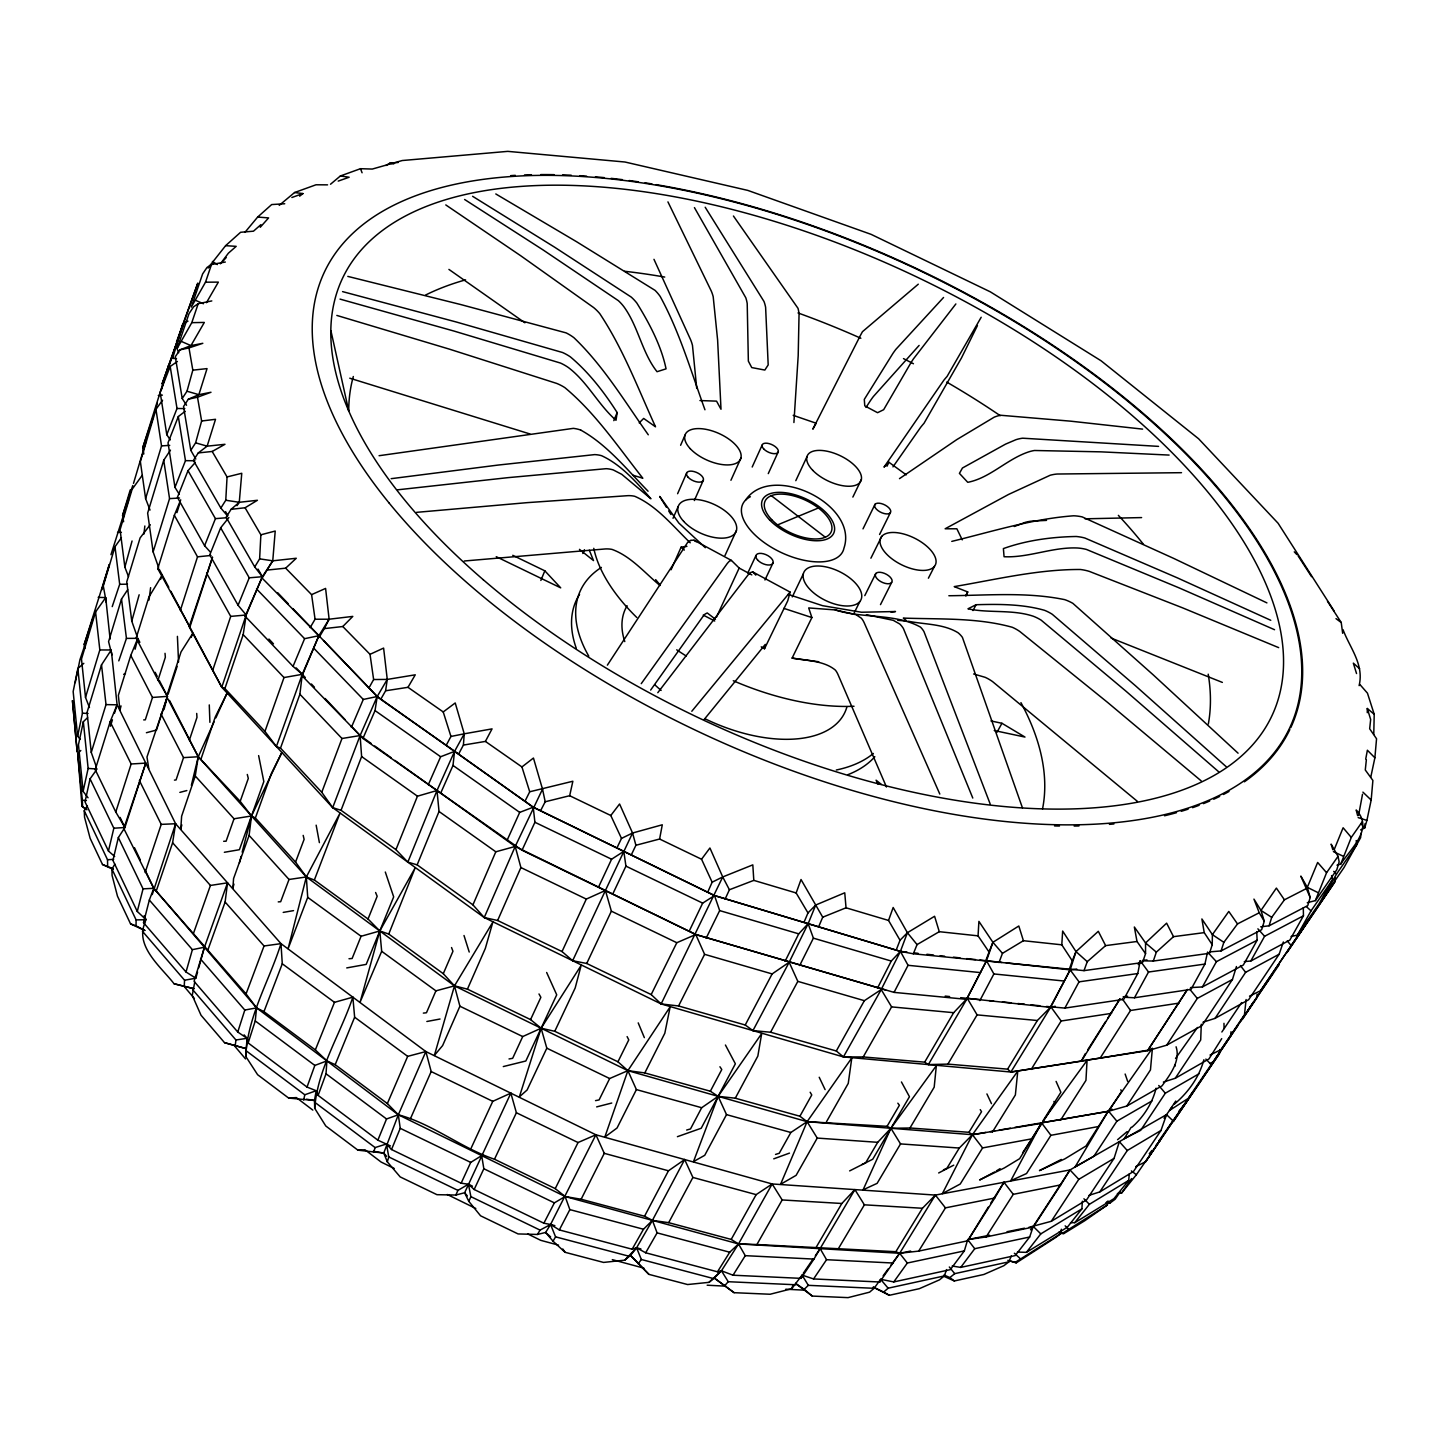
<?xml version="1.0" encoding="UTF-8"?>
<svg xmlns="http://www.w3.org/2000/svg" width="1449" height="1449" viewBox="0 0 1449 1449"><rect width="100%" height="100%" fill="white"/><g stroke="black" fill="none" stroke-linecap="round" stroke-linejoin="round"><path stroke-width="1.5" d="M145.461 921.636C133.924 945.817 161.056 966.863 174.061 983.762L193.804 988.671L174.061 983.762M1145.543 953.677L1145.561 942.955L1134.35 926.998L1137.012 941.488L1145.543 953.677L1142.536 962.553L1084.015 970.631L913.323 953.786L900.409 951.395L714.52 895.573L533.214 807.202L377.211 696.516L292.915 608.598M1367.276 712.691L1367.295 708.489L1374.213 714.285L1373.761 734.426M144.9 930.439L136.061 925.875L136.097 919.898L111.953 869.056L114.869 864.147M1142.428 960.832L1153.313 961.049L1209.498 953.297L1212.233 944.712L1212.396 934.641L1228.788 911.457L1237.5 923.919L1223.862 942.339L1221.054 950.924L1209.806 951.884M111.501 652.177L117.097 704.812L110.142 721.765L131.153 763.985L145.769 763.116L123.799 828.538L153.775 888.309L256.564 1007.87L398.33 1114.77L565.128 1196.512L738.519 1243.93L899.666 1253.276L918.684 1251.103L967.678 1240.815L988.254 1207.126M386.684 1156.374L383.75 1153.06L357.921 1150.162L325.79 1126L314.705 1108.322C317.458 1068.927 340.497 1034.151 352.85 997.166L334.484 1002.328L282.283 963.784L280.979 943.643L175.601 823.738L117.097 704.812L106.012 704.612L91.269 752.429L96.377 766.938M1359.108 685.631C1364.27 664.348 1349.798 647.83 1343.042 629.699M1201.293 1024.226L1200.696 1039.984L1175.266 1078.273L1163.366 1082.059M254.734 566.939L259.625 558.861L260.874 534.808L245.08 507.766L231.097 509.323L226.116 517.221L254.734 566.939L262.341 576.72L262.106 578.097L318.889 635.694L302.08 675.814L362.938 738.447L522.038 850.237L695.774 934.514L894.051 992.384L966.555 999.339L986.515 960.759L992.909 942.303L1018.81 926.002L1023.411 940.709L1061.791 944.82L1072.278 960.814L1069.145 969.798M244.12 1034.876L247.036 1038.317L248.159 1042.954L307.025 1087.076L316.19 1090.735L314.487 1100.479L288.659 1098.07L257.614 1074.705L245.75 1056.412C247.362 1016.582 269.26 981.027 280.979 943.643L425.861 1051.557L595.901 1134.784L772.172 1183.96L935.384 1195.081L1069.996 1169.941L1166.536 1114.625L1171.661 1107.434M184.24 986.044L184.566 980.23L142.4 931.218M220.846 508.074L225.772 500.249L227.058 476.938L212.188 451.472L198.278 452.921L193.387 460.384L220.846 508.074L227.547 515.953M194.764 981.969L192.246 995.409L201.031 1015.242L224.541 1042.682L246.294 1048.678L245.75 1056.412M985.592 961.212L989.051 952.029L978.057 935.855L978.908 921.383L992.909 942.303L1002.454 953.351L998.977 962.589M1017.397 1252.063L1026.399 1252.353L1067.297 1227.285L1081.896 1208.864L1082.349 1201.221M1224.097 1028.555L1223.97 1023.32M1061.791 944.82L1062.66 931.055L1075.991 951.613L1087.257 961.665L1084.015 970.631M390.433 1145.96L377.863 1140.164L318.11 1095.39L326.025 1073.781L326.894 1060.903L315.339 1049.909L263.953 1011.637L256.564 1007.87L246.058 993.905L153.775 888.309L145.117 870.07M139.376 780.486L161.219 824.372L175.601 823.738L172.612 842.757L210.431 885.448L227.529 882.821L204.436 947.229L194.075 981.353L237.763 1032.032L247.036 1038.317L246.294 1048.678L224.541 1042.682M458.627 754.023L463.408 745.076L464.241 733.81L455.221 702.964L443.231 711.948L450.947 736.454L446.22 745.311L533.214 807.202L714.52 895.573L900.409 951.395L907.02 952.102M793.907 422.528L798.2 355.639L799.051 313.998A40.572 14.327 -76.6 0 0 798.001 308.311L733.429 216.01M262.106 578.097L272.756 560.817L275.219 531.04L260.874 534.808M236.966 505.683L239.266 502.296L241.766 473.28L227.058 476.938M1360.611 829.915L1364.686 827.995L1366.896 820.424L1371.171 800.065L1372.891 780.468L1365.284 769.98L1366.353 759.856M1370.808 776.99L1374.884 757.791L1376.55 738.773L1369.667 728.775L1370.663 719.483L1367.295 708.489M1364.686 827.995L1365.067 823.648M1361.009 833.302L1360.611 837.667L1343.911 867.716L1323.172 897.764L1336.521 874.037L1357.007 844.441L1356.173 840.565M1007.834 1260.322L1016.329 1262.822L1055.596 1237.537L1060.903 1233.534L1061.32 1229.223M1070.503 1222.702L1074.778 1222.684L1113.919 1198.685L1128.68 1180.392L1129.314 1173.925M1231.052 1031.706L1230.636 1035.963L1216.019 1057.679M248.159 1042.954L255.241 1020.929L256.564 1007.87L244.809 1010.044L200.523 959.021M132.058 540.984L124.868 567.175L128.49 576.575M1246.104 999.538L1244.474 1014.698L1220.946 1049.692L1210.024 1055.053M440.568 793.4L452.994 765.452L454.551 751.397L464.241 733.81L492.044 728.883L485.397 741.417L463.408 745.076M143.94 534.065L144.846 525.987M139.158 594.778L131.768 621.114L137.13 636.419M1120.023 998.904L1081.352 1061.157L1010.895 1072.025L843.427 1056.919L661.142 1003.94L484.238 917.543L332.69 807.636L321.769 792.295L280.508 748.101L299.889 694.252L302.261 674.328L318.889 635.694L329.122 619.212L325.59 588.421L311.589 594.633L285.67 568.171L267.087 570.073M150.624 587.642L149.012 600.049M233.941 884.089L232.836 888.346L233.579 878.565L249.101 835.421L251.492 815.968L281.704 752.828L271.434 773.349L255.368 817.997L295.56 862.101L306.337 876.953L454.479 985.863L627.888 1070.648L807.111 1121.671L972.424 1134.712L1042.048 1123.265L1054.944 1102.906L1053.93 1101.439M207.841 950.073L225.12 902.039L227.529 882.821M235.263 1045.399L235.933 1039.984L192.59 989.576M1334.746 882.043L1286.857 952.609L1334.746 882.043L1335.254 877.913M302.08 675.814L302.261 674.328L293.042 666.377L245.207 616.35L262.341 576.72L272.756 560.817L296.266 558.263L285.67 568.171M1257.152 994.177L1256.627 998.234L1242.318 1019.48M1219.46 1053.495L1173.328 1121.454L1219.46 1053.495L1219.986 1049.474M446.22 745.311L380.725 699.324L385.615 690.775L387.263 679.418L383.605 648.083L370.02 654.332L342.797 626.529L324.286 628.612L319.305 637.071M342.562 291.611L456.562 322.076L562.484 352.487A44.14 38.471 11.4 0 1 570.417 356.907C588.946 372.429 604.269 392.371 617.165 412.567L616.024 420.282C598.328 404.832 587.497 381.993 568.479 367.611A44.448 38.706 14.4 0 0 560.509 363.065L454.225 331.133L340.026 299.11M1059.436 1232.755L1063.494 1233.805L1084.812 1220.692L1107.38 1204.988L1107.996 1200.913M280.508 748.101L276.397 746.525L264.95 731.419L224.903 688.547L243.178 634.644L246.185 614.992L262.341 576.72L258.031 569.077M362.938 738.447L375.037 710.59L377.211 696.516L387.263 679.418L415.247 674.817L407.984 687.315L385.615 690.775M181.813 824.898L180.745 829.299L181.632 816.204L195.253 775.994L198.259 756.758L214.035 721.928M1014.807 1127.431L1108.087 1111.401L1126.815 1106.04L1162.062 1085.826C1169.941 1074.814 1180.718 1061.157 1176.081 1046.776M1358.564 815.479L1362.513 794.251M631.474 854.53L635.912 845.274L659.603 839.025L662.284 824.789L632.561 833.012L621.494 838.41L617.093 847.593M1365.719 759.095L1367.385 750.238L1374.884 757.791M1046.468 1006.439L1064.888 1008.087L1123.736 999.357L1137.773 973.547L1140.236 960.796L1148.514 972.025L1204.916 964.074L1207.56 952.084L1216.399 961.683L1202.398 986.95L1190.517 987.602M110.957 554.677L125.067 510.211M83.807 663.334L77.866 668.496L73.156 691.535L77.612 736.183L80.22 739.352M75.239 682.606L79.949 659.675L87.538 637.18M303.692 1099.99L304.779 1094.774L316.19 1090.735L318.11 1095.39M77.612 736.183L82.448 713.198L77.866 668.496M87.574 717.69L83.336 721.711L78.463 744.714L83.118 791.371L88.045 797.765M83.118 791.371L88.135 768.441L83.336 721.711M95.924 770.651L90.055 778.856L85.02 801.877L108.458 851.034L114.67 856.486M540.568 810.734L545.204 801.768L569.674 795.718L572.862 781.246L529.718 791.77L525.226 800.772M108.458 851.034L113.837 828.212L90.055 778.856M145.769 763.116L124.886 827.506L118.347 837.576L112.931 860.398L137.275 911.457L146.077 919.717L143.523 922.705L186.015 972.007L195.85 978.184L197.571 971.989M191.359 785.34L198.259 756.758L169.479 700.392M152.236 894.594L175.601 823.738M121.028 705.898L119.941 710.264L118.347 695.357L130.772 655.419L137.8 638.321L126.443 638.393L118.782 660.871M135.101 649.224L137.8 638.321L139.847 642.324M137.275 911.457L143.053 888.853L118.347 837.576M143.523 922.705L149.338 900.046L153.775 888.309L143.053 888.853M164.027 709.485L167.432 696.353L159.245 680.342M239.429 862.807L241.077 856.413M242.164 852.157L251.492 815.968L240.19 801.351L198.259 756.758L166.581 696.498L181.034 651.923L192.826 633.304L191.196 637.379M190.797 450.331L195.615 442.833L201.628 421.007L197.499 397.207L210.993 392.262L198.857 394.671L188.37 399.181L183.534 406.517L190.797 450.331L195.796 459.043M182.212 398.493L186.993 391.23L192.826 370.165L188.986 347.923L202.824 343.304L190.942 345.605L179.966 349.825L175.293 356.726L182.212 398.493L186.541 405.267M198.712 967.86L204.436 947.229L192.391 949.656L149.338 900.046M186.015 972.007L192.391 949.656M1028.881 1227.321L1051.286 1221.308L1078.781 1179.341L1069.996 1169.941L1060.722 1184.884L1013.268 1194.338L1003.976 1182.275L994.739 1198.033L945.454 1207.868L935.384 1195.081L922.433 1208.267L864.383 1204.825L854.892 1189.593L841.833 1203.485L782.17 1199.953L772.172 1183.96L756.161 1194.628L692.894 1177.439L684.653 1159.544L652.412 1220.384L636.582 1247.788L630.496 1255.395L648.898 1274.359L687.587 1284.539L709.014 1282.347L714.266 1278.036L734.118 1292.689L770.125 1294.247L791.734 1288.741L802.058 1275.102L813.577 1278.942L879.797 1282.003L880.594 1279.286L893.761 1281.93L950.327 1269.65L964.346 1250.904L967.697 1239.601L989.558 1235.218M1357.659 815.696L1356.173 809.991C1374.232 828.919 1350.74 848.408 1340.723 864.111L1336.992 865.198M307.025 1087.076L314.831 1065.432L326.894 1060.903L335.172 1064.689L387.354 1103.558L398.33 1114.77C432.78 1124.026 461.362 1148.079 494.489 1159.236L516.387 1112.741L510.845 1093.144L464.64 1192.744L455.855 1195.045L436.946 1194.682L400.196 1176.914L387.3 1161.826L383.75 1153.06L398.33 1114.77L425.861 1051.557L407.676 1056.357L354.643 1017.216L352.85 997.166M84.839 648.464L84.205 644.352L109.309 564.53L101.738 589.942M123.6 521.749L122.585 515.427L130.247 489.889M143.813 454.008L142.781 447.596L168.881 364.695L161.201 390.451M121.879 522.346L123.69 516.297M133.507 483.368L145.625 442.724M155.441 409.777L157.361 403.329M98.188 597.35L105.705 597.604L95.562 611.949L81.488 659.096L85.509 697.386L89.458 707.547M121.426 537.706L114.996 546.726L103.296 585.976L106.32 602.476M162.56 400.214L155.967 409.343L140.372 461.633L145.606 498.601L150.026 510.084M168.374 368.137L182.9 323.87L172.811 357.722M1310.186 897.511L1300.84 876.084L1307.324 887.349L1310.186 897.511L1307.759 905.589L1269.07 925.802L1260.702 926.817M1340.723 864.111L1351.283 837.413L1362.386 821.565M85.509 697.386L99.836 649.949L95.562 611.949M114.996 546.726L119.687 584.309L112.225 606.624M145.606 498.601L161.527 445.912L155.967 409.343M1307.27 902.691L1315.366 900.626L1326.578 872.696L1338.043 856.341L1331.124 844.115L1332.826 849.73M99.836 649.949L111.265 649.985L101.521 664.837L87.067 712.383L91.269 752.429M127.693 589.689L121.517 599.035L108.584 641.635L111.935 654.894M170.475 450.132L163.719 460.257L147.653 513.109L153.123 551.87L158.593 567.447M153.123 551.87L169.551 498.619L163.719 460.257M387.3 1161.826L388.803 1156.954L386.43 1143.986L375.11 1147.572L315.81 1103.069M212.46 557.213L189.185 626.747L221.769 687.224L332.69 807.636L341.04 810.299L395.939 849.657L407.839 862.137L417.149 864.854L472.935 904.864L484.238 917.543L497.623 920.495L562.031 951.558L572.645 960.723L586.718 963.476L651.181 994.575L661.142 1003.94L678.567 1005.968L745.239 1025.004L752.937 1030.619L770.596 1032.231L836.308 1050.978L843.427 1056.919L863.224 1056.955L924.679 1062.153L928.356 1064.58L947.881 1064.109L1007.598 1069.145L1010.895 1072.025L1147.572 1050.688L1166.662 1045.2L1201.873 1025.675L1232.465 979.452L1236.45 966.519M123.799 828.538L124.886 827.506L115.775 812.001L95.236 769.673L110.142 721.765M212.514 557.358L189.873 627.109L157.76 568.66L174.351 515.283L180.727 499.851M110.432 726.221L112.424 719.791M114.435 713.379L117.097 704.812M176.941 512.638L180.219 502.115M1264.271 921.274L1259.235 912.761L1253.946 899.104L1260.974 910.443L1264.271 921.274L1261.644 929.697L1221.054 950.924M1131.886 1127.286C1143.533 1117.034 1152.426 1103.25 1156.103 1088.181M1269.07 925.802L1271.733 917.344L1284.43 899.811L1305.567 888.962M386.43 1143.986L391.52 1149.528L461.144 1183.217L468.444 1184.213L474.167 1189.502L543.864 1223.21L550.566 1224.477L559.332 1229.929L632.144 1249.219L636.582 1247.788L645.674 1252.787L717.49 1271.805L721.457 1270.791L733.031 1275.211L801.043 1278.362L802.058 1275.102L808.325 1285.335L874.109 1288.306L880.594 1279.286L888.128 1288.197L944.368 1275.917L946.523 1269.578M761.25 646.834L764.492 648.754L765.289 644.407L704.286 719.338M1051.286 1221.308L1086.551 1199.935L1114.064 1158.385L1119.352 1141.667L1127.268 1150.524L1099.755 1191.929L1089.014 1195.353M1137.012 941.488L1105.623 945.617L1098.306 931.309L1075.991 951.613L1070.159 969.87L1050.869 1006.874L1010.895 1072.025M115.775 812.001L131.153 763.985M130.772 655.419L152.471 697.458L145.317 719.809L143.705 719.918M146.403 732.723L156.51 730.042L167.432 696.353L158.032 680.088L165.349 657.248L165.023 653.318M180.346 610.427L197.517 556.833L174.351 515.283M237.763 1032.032L244.809 1010.044M373.552 1152.426L375.11 1147.572M152.471 697.458L167.432 696.353L146.983 756.994L148.776 768.604M168.12 694.216L177.158 666.341M791.734 1288.741L792.82 1285.462M145.135 872.515L161.219 824.372M160.948 713.886L183.516 757.628L176.072 779.942L174.441 780.123M189.348 740.185L196.973 717.382L196.702 713.433M212.731 670.235L230.717 616.386L206.573 573.079M178.662 352.723L177.086 348.539L191.793 322.656L198.205 303.692L211.808 300.921M211.482 264.497L206.972 267.504L202.625 273.915L191.25 307.152L205.504 282.193L211.482 264.497L225.32 262.034M84.205 644.352L93.316 617.346M224.903 688.547L221.769 687.224L246.185 614.992L238.089 605.284L209.761 554.895L220.665 527.798L228.888 517.528M126.443 506.19L128.508 500.14M156.293 890.918L172.612 842.757M201.176 758.533L215.249 717.02L227.022 693.238L215.883 717.835M952.21 1266.028L960.705 1267.404L1015.224 1255.577L1029.659 1237.011L1033.246 1226.434L1069.996 1169.941M1153.313 961.049L1156.338 952.138L1173.509 936.67L1204.228 932.631L1212.233 944.712M177.086 348.539L189.058 313.545L193.641 306.753L198.205 303.692M122.585 515.427L132.783 485.506M176.543 341.801L197.807 283.098L162.034 384.039L184.095 323.036L187.972 321.171M142.781 447.596L152.797 418.308M1202.942 1022.233L1215.041 1018.375L1248.64 999.738L1279.141 954.239L1283.343 941.959M1174.197 1104.283C1188.071 1092.655 1199.192 1077.35 1203.884 1059.744M1099.755 1191.929L1133.48 1171.498L1160.975 1130.492L1166.536 1114.625L1173.074 1120.91L1145.634 1161.754L1135.708 1166.662M193.423 933.518L210.431 885.448M255.368 817.997L251.492 815.968L234.032 818.776L226.098 841.199L223.671 841.289M240.19 801.351L248.304 778.439L247.29 774.454M264.95 731.419L284.004 677.552L302.261 674.328L276.397 746.525M896.424 949.475L900.028 940.256L888.545 920.441L893.164 907.491L907.4 932.721L917.054 944.603L913.323 953.786M804.05 922.216L807.981 912.924L796.153 892.964L801.025 879.525L822.724 917.199L818.739 926.563M246.058 993.905L264.044 945.98L280.979 943.643M388.749 934.062L415.12 867.933L379.801 930.964L381.685 951.305L435.914 990.844L454.479 985.863L467.429 989.142L485.324 948.443L492.877 922.053L454.479 985.863L434.356 1055.452L442.615 1045.58L459.913 1006.222L454.479 985.863L443.285 973.692L388.749 934.062L379.801 930.964L368.028 919.01L314.361 880.014L306.337 876.953L289.021 879.471L280.671 901.713L278.244 901.894M295.56 862.101L304.109 839.351L303.185 835.385M321.769 792.295L341.982 738.501L360.113 735.549L371.089 743.391M978.057 935.855L939.278 931.689L934.587 916.275L907.4 932.721L900.409 951.395L881.209 989.558L843.427 1056.919M332.69 807.636L360.113 735.549L377.211 696.516L323.489 640.494M263.953 1011.637L282.283 963.784M183.516 757.628L198.259 756.758L306.337 876.953L307.713 897.366L288.116 948.678L306.337 876.953L339.972 813.215L314.361 880.014M341.04 810.299L361.616 756.559L360.113 735.549L350.984 725.877M160.549 579.437L162.161 575.235L148.975 596.897L136.152 638.085L158.032 680.088M177.394 361.489L170.185 366.47L160.169 392.226L166.78 434.7L170.312 439.898M166.78 434.7L177.013 408.491L170.185 366.47M185.237 411.281L178.318 416.551L168.03 442.796L174.967 487.371L179.35 494.399M174.967 487.371L185.472 460.655L178.318 416.551M195.325 462.43L188.008 470.671L177.412 497.369L204.599 545.712L210.322 552.069M989.051 952.029L992.909 942.303M966.229 595.666L967.715 591.935L954.221 586.61C995.898 579.546 1037.937 569.276 1080.374 569.493A43.85 37.058 -0.2 0 1 1089.231 571.359L1182.529 607.819L1278.67 647.631M943.498 1276.134L954.348 1280.97L983.871 1274.468L1003.831 1265.701L1008.939 1261.825L1011.311 1255.866M204.599 545.712L215.43 518.651L188.008 470.671M315.339 1049.909L334.484 1002.328M381.685 951.305L360.113 1002.11L379.801 930.964L361.073 936.271L352.125 958.495L348.992 958.749M368.028 919.01L377.175 896.279L375.599 892.493M395.939 849.657L417.457 796.189L437 790.52L454.551 751.397L440.641 756.74L428.306 784.706M1072.278 960.814L1075.991 951.613M238.089 605.284L249.246 577.807L220.665 527.798M407.839 862.137L437 790.52L439.029 811.494L417.149 864.854M888.545 920.441L846.035 907.798L844.749 892.801L815.733 905.027L808.144 923.683L789.162 962.245L752.937 1030.619M1334.203 849.603L1343.114 827.759L1351.283 837.413M335.172 1064.689L354.643 1017.216M377.863 1140.164L386.539 1118.972L398.33 1114.77L400.232 1128.318L391.52 1149.528M540.857 580.451L544.824 570.815L512.747 555.311M613.815 420.645L617.165 412.567M293.042 666.377L304.598 638.683L318.889 635.694M582.824 553.5L584.418 549.714M351.382 727.38L363.282 699.45L377.211 696.516L380.725 699.324M387.354 1103.558L407.676 1056.357M435.914 990.844L426.459 1012.76L423.343 1013.105M443.285 973.692L452.957 951.269L451.545 947.537M472.935 904.864L495.812 851.795L515.21 846.451L695.774 934.514L885.629 990.011M680.613 445.278L685.015 435.117M484.238 917.543L515.21 846.451L542.524 789.144L533.449 758.044L521.93 766.938L529.718 791.77M677.607 493.711L686.591 473.189M673.024 518.289L678.132 506.661M410.484 1118.61L431.186 1071.554L425.861 1051.557M497.623 920.495L520.897 867.553L515.21 846.451L394.889 760.417M455.855 1195.045L457.92 1190.39L468.444 1184.213L472.446 1186.17M796.153 892.964L753.806 880.376L752.81 864.872L722.725 876.953L661.142 1003.94M694.325 500.557L703.399 480.072M708.054 891.425L712.147 882.187L722.725 876.953L709.919 847.991L701.551 859.239L712.147 882.187M671.068 569.765L681.139 547.124L686.935 546.345M730.93 480.271L740.91 458.119M684.653 1159.544L668.46 1170.792L604.269 1153.332L595.901 1134.784L550.566 1224.477L545.639 1232.447L537.452 1234.457L518.072 1233.932L480.579 1215.802L468.788 1201.348L470.889 1196.657L468.444 1184.213M507.041 840.42L519.702 812.382L533.214 807.202L534.916 822.271L522.038 850.237M752.194 467.013L762.138 445.078M725.007 555.51L736.454 530.497M768.26 473.624L778.294 451.744M461.144 1183.217L470.708 1162.406L481.684 1155.614L483.839 1168.745L474.167 1189.502M725.188 898.941L729.408 889.758L753.806 880.376M471.215 1147.97L492.769 1101.331L510.845 1093.144M467.429 989.142L530.569 1019.607L541.129 1028.229L554.768 1031.29L575.181 987.983L581.158 965.36L541.129 1028.229L522.727 1036.56L512.656 1058.331L509.016 1058.947M530.569 1019.607L540.875 997.329L538.992 993.96M562.031 951.558L586.302 899.086L605.428 890.465L632.561 833.012L619.574 803.996L610.79 815.515L621.494 838.41M716.44 617.238L739.171 568.062L731.401 560.401L693.745 540.097L690.883 540.386M747.811 573.007L755.889 555.673M598.528 887.114L611.587 859.221L623.813 851.36L625.932 866.14L612.782 893.979M795.809 480.67L806.876 456.942M572.645 960.723L605.428 890.465L611.369 911.167L586.718 963.476M764.963 579.998L773.114 562.701M546.816 1048.188L527.11 1089.992L519.358 1096.875L541.129 1028.229L546.816 1048.188L609.667 1078.527L627.888 1070.648L644.805 1072.93L710.354 1091.224L718.124 1096.332L735.295 1098.197L799.902 1116.237L807.111 1121.671L817.236 1138.081L877.696 1142.319L890.918 1128.282L936.344 1065.685L934.188 1087.185L909.972 1127.992L890.918 1128.282L887.06 1126.326L807.111 1121.671L790.846 1132.484L779.236 1153.277L775.523 1154.436M764.492 648.754L787.731 600.828L790.122 592.098L752.683 571.884L750.51 572.554A47.491 5.144 -61.2 0 0 747.992 575.036L657.792 692.694M792.295 596.897L803.307 573.931M689.344 930.874L702.674 903.125L714.52 895.573L719.664 910.588L706.116 938.264M852.863 497.079L861.394 479.42M818.721 661.758L792.114 658.1L811.893 617.564L808.687 607.928L835.222 609.92C862.046 618.723 895.084 613.072 920.423 627.073A46.803 21.989 -81.3 0 1 923.973 631.619L990.138 803.869M886.969 466.252L888.907 462.249L906.259 474.855M863.006 528.867L875.069 504.234M977.441 325.554L961.448 357.994L923.991 423.343A39.956 5.398 -59.8 0 0 920.64 427.328L892.982 466.868M854.892 1189.593L813.94 1259.09L745.257 1255.667L738.519 1243.93L731.202 1239.42L668.677 1222.666L652.412 1220.384L644.551 1216.218L581.14 1199.247L565.128 1196.512L555.257 1188.615L578.042 1142.536L595.901 1134.784M609.667 1078.527L599.089 1099.936L595.521 1100.624M735.295 1098.197L757.845 1056.067L761.685 1033.59L718.124 1096.332L701.678 1107.724L636.401 1089.594L627.888 1070.648L617.944 1061.791L628.775 1039.893L627.109 1036.596M651.181 994.575L676.81 942.719L695.774 934.514L704.594 954.33L772.136 973.927L789.162 962.245L797.819 981.371L864.365 1000.679L881.209 989.558L891.606 1006.892L953.659 1012.688L967.262 998.343L1050.253 1007.363L1055.27 1006.276M879.579 534.5L890.284 512.855A8.803 4.202 26 0 0 881.318 503.582A8.803 4.202 26 0 0 876.428 509.215A8.803 4.202 26 0 0 890.284 512.855M870.903 558.191L881.735 536.329M785.086 961.285L798.725 933.844L808.144 923.683L813.396 938.155L799.667 965.541M854.167 612.945L859.855 601.534A31.697 16.03 26 0 0 827.796 567.32A31.697 16.03 26 0 0 809.665 589.127A31.697 16.03 26 0 0 859.855 601.534M864.781 595.63L875.812 573.496M880.485 604.631L891.624 582.534A9.147 4.546 26.4 0 0 882.296 572.663A9.147 4.546 26.4 0 0 877.225 578.876A9.147 4.546 26.4 0 0 891.624 582.534M581.14 1199.247L604.269 1153.332M636.401 1089.594L617.057 1127.992L604.831 1137.048L627.888 1070.648L670.163 1006.82L664.819 1033.228L644.805 1072.93M678.567 1005.968L704.594 954.33M966.555 999.339L986.515 960.759L993.887 973.945L1064.272 981.045L1070.159 969.87L1076.734 969.019M877.46 988.2L891.262 961.049L900.409 951.395L908.052 965.306L980.538 972.605M928.392 578.205L934.478 566.342A30.483 14.816 26.5 0 0 902.908 533.793A30.483 14.816 26.5 0 0 886.679 554.206A30.483 14.816 26.5 0 0 934.478 566.342M324.286 628.612L329.122 619.212L352.795 616.405L342.797 626.529M543.864 1223.21L554.369 1202.869L565.128 1196.512L569.855 1209.607L559.332 1229.929M894.051 992.384L908.052 965.306M965.686 595.829L967.715 591.935M644.551 1216.218L668.46 1170.792M701.678 1107.724L690.503 1128.934L686.663 1130.039M710.354 1091.224L721.783 1069.525L719.936 1066.754M745.239 1025.004L772.136 973.927M979.85 1000.607L993.887 973.945M1138.226 964.617L1140.236 960.796M972.985 610.572L976.083 604.722C998.705 604.07 1022.505 604.034 1044.494 610.301A44.828 37.221 61.7 0 1 1052.264 614.285L1135.418 685.721L1226.089 766.593M1050.253 1007.363L1064.272 981.045M668.677 1222.666L692.894 1177.439M726.51 1114.625L704.739 1155.306L693.491 1161.609L718.124 1096.332L726.51 1114.625L790.846 1132.484M770.596 1032.231L797.819 981.371M1064.888 1008.087L1079.034 981.842L1137.773 973.547M1123.319 997.22L1134.476 997.763L1148.514 972.025M1204.916 964.074L1190.987 989.395L1134.476 997.763M368.843 688.13L373.625 679.527L370.02 654.332M997.003 732.252L1001.947 723.286L1024.986 737.07L994.249 730.531M1256.736 931.616L1257.152 940.202L1243.351 964.998L1202.398 986.95M731.202 1239.42L756.161 1194.628M799.902 1116.237L811.766 1094.973L810.154 1092.238M836.308 1050.978L864.365 1000.679M1244.293 961.611L1250.795 961.013L1264.597 936.289L1303.448 915.804L1303.303 907.762M772.172 1183.96L738.519 1243.93L721.457 1270.791L714.266 1278.036L734.118 1292.689M1303.448 915.804L1289.845 940.093L1250.795 961.013M1291.077 936.489L1297.398 935.112L1311.019 910.86L1332.591 879.706L1331.559 875.594M1332.591 879.706L1319.224 903.488L1297.398 935.112M632.144 1249.219L643.483 1229.241L652.412 1220.384L657.103 1232.864L645.674 1252.787M717.49 1271.805L729.716 1252.226L738.519 1243.93L756.903 1244.528L782.17 1199.953M817.236 1138.081L796.117 1175.338L780.558 1184.322L807.111 1121.671L851.813 1057.897L848.245 1083.399L826.401 1121.906M863.224 1056.955L891.606 1006.892M206.428 302.714L218.346 282.12L205.504 282.193M981.19 317.259L947.066 376.45A40.5 5.506 -59.9 0 0 943.734 380.381L884.017 467.139L888.907 462.249M648.898 1274.359L630.496 1255.395L624.754 1260.159L603.563 1262.423L565.074 1252.298L553.029 1241.195L555.565 1236.848L550.566 1224.477L540.06 1230.11L537.452 1234.457M994.594 1171.987L979.615 1179.975L1004.374 1167.93L1019.643 1158.675L1041.559 1122.83L1108.63 1111.238L1121.598 1091.314L1120.82 1089.811M310.14 627.616L315.067 619.23L311.589 594.633M756.903 1244.528L816.004 1247.571L841.833 1203.485M877.696 1142.319L865.633 1162.877L861.938 1164.543M887.06 1126.326L899.394 1105.297L897.837 1103.196M924.679 1062.153L953.659 1012.688M928.356 1064.58L967.262 998.343L977.097 1014.88L1037.357 1020.513L1050.869 1006.874L1061.157 1021.002L1111.6 1013.358M816.004 1247.571L838.337 1248.73L864.383 1204.825M900.535 1143.913L877.116 1183.362L863.097 1189.81L890.918 1128.282L900.535 1143.913L959.292 1148.043L972.424 1134.712L1017.778 1071.137L1015.369 1094.973L992.275 1132.249M947.881 1064.109L977.097 1014.88M1131.144 1127.322L1124.297 1138.624L1140.689 1130.311L1165.322 1093.216L1199.011 1073.781M838.337 1248.73L895.844 1251.701L922.433 1208.267M959.292 1148.043L946.976 1168.166L943.426 1169.85M909.972 1127.992L968.928 1132.303L981.534 1111.709L980.249 1109.626M1007.598 1069.145L1037.357 1020.513M935.384 1195.081L899.666 1253.276L879.797 1282.003M918.684 1251.103L945.454 1207.868M1032.249 1138.751L982.585 1147.916L960.234 1184.014L942.393 1193.596L972.424 1134.712L985.809 1132.412M1031.199 1069.398L1061.157 1021.002M1061.338 1159.454L1039.458 1170.611L1064.816 1158.892L1086.007 1145.996L1108.087 1111.401L1152.408 1048.225L1150.452 1069.942L1126.815 1106.04M1151.52 1048.569L1147.572 1050.688L1187.474 989.432M733.031 1275.211L745.257 1255.667M865.995 407.459L870.414 400.649A39.648 3.912 -61.6 0 1 873.403 396.501L919.119 345.423M990.663 1203.304L1003.976 1182.275M1022.596 1152.824L1042.048 1123.265M1081.352 1061.157L1085.337 1053.604M1087.728 1049.837L1105.605 1021.599M1107.978 1017.832L1119.896 998.995M967.678 1240.815L994.739 1198.033M1253.657 1001.694L1240.453 1021.382M1029.659 1237.011L974.742 1248.694L967.697 1239.601L986.099 1236.939L1013.268 1194.338M1050.923 1135.31L1026.544 1173.527L1010.768 1180.718L1041.559 1122.83L1050.923 1135.31L1098.704 1126.489M1060.759 1119.878L1085.953 1080.374L1087.058 1060.451L1042.863 1121.037L1060.885 1092.274L1056.086 1081.407M1080.574 1061.139L1100.189 1058.06L1130.528 1010.478L1178.979 1003.125M113.094 869.382L102.499 864.51L90.128 838.301L84.549 817.254L84.259 810.752L87.393 805.861M1279.358 964.382L1188.198 1098.414L1169.506 1110.441L1175.755 1101.041M607.366 665.163L687.623 542.451A47.654 8.948 -59.2 0 1 690.883 540.386M1148.767 1048.841L1187.329 989.558M986.099 1236.939L1033.282 1227.031L1060.722 1184.884M1152.118 1100.842L1116.871 1121.2L1093.941 1156.193L1075.104 1166.898L1108.087 1111.401L1112.035 1109.191M1166.662 1045.2L1197.291 998.433L1232.465 979.452M1215.041 1018.375L1245.615 972.333L1279.141 954.239M801.043 1278.362L813.94 1259.09M1164.072 1118.284L1166.536 1114.625M1221.869 1031.996L1241.63 1002.581M1260.594 990.718L1309.842 918.159L1260.594 990.718L1249.509 996.151M1237.971 1025.331L1213.701 1061.411L1210.132 1063.548M1247.734 1010.786L1272.747 973.601M813.577 1278.942L826.546 1259.706L893.381 1263.039M260.911 224.649L253.466 231.188L240.606 232.275L225.609 245.678L208.058 267.92L212.931 263.555M803.271 1273.327L812.925 1259.235M815.352 1255.722L820.17 1248.676L826.546 1259.706M1117.414 1193.578L1121.653 1192.98L1136.36 1174.759L1159.925 1140.49L1155.922 1145.453M1145.634 1161.754L1193.016 1091.93L1158.892 1140.87M1120.113 1192.038L1115.15 1199.229L1109.771 1203.231L1105.75 1202.887M1121.653 1192.98L1131.597 1178.562M1315.366 900.626L1336.793 869.762L1339.148 861.865L1338.043 856.341M639.208 422.891L643.664 418.435L655.528 426.821C638.121 388.676 623.088 348.611 599.759 313.618A43.108 33.907 68.3 0 0 593.673 307.586L520.662 255.712L445.785 204.925M650.655 690.068L702.783 616.713A46.803 4.365 -61.9 0 1 705.174 614.014L707.257 612.963L715.48 619.284M641.255 683.656L727.072 563.752A47.455 4.492 -62 0 1 729.427 561.18L731.401 560.401M1175.537 1058.44L1197.508 1027.45M245.207 616.35L246.185 614.992L230.717 616.386M893.761 1281.93L907.328 1263.021L964.346 1250.904M142.31 475.181L132.113 489.309L120.068 529.718L124.868 567.175M883.129 1275.826L888.219 1268.889M890.773 1265.412L899.666 1253.276L910.642 1251.067M624.754 1260.159L636.582 1247.788L640.929 1248.966M638.176 1263.745L641.346 1259.489L636.582 1247.788M960.705 1267.404L974.742 1248.694M220.375 263.809L228.399 253.177L236.187 246.348L225.609 245.678M150.261 524.683L140.1 537.923L126.751 581.882L131.768 621.114M1026.399 1252.353L1040.799 1233.878L1081.896 1208.864M955.869 303.946L913.54 358.736A40.228 2.771 -62.4 0 0 910.805 362.956L883.655 409.705L877.569 412.693L864.781 405.901L864.292 399.417L892.874 353.484A40.21 4.003 -61.7 0 1 895.844 349.372L943.553 297.48M1074.778 1222.684L1089.376 1204.318L1128.68 1180.392M1030.529 1229.839L1033.246 1226.434L1040.799 1233.878M1178.725 1111.492L1186.695 1101.584M1149.256 1153.748L1151.937 1150.434M691.807 711.26L790.085 592.08M244.935 232.347L257.65 217.06L271.669 204.563L284.728 203.748M260.259 227.258L268.59 217.911L257.65 217.06M223.327 260.766L226.189 257.56M745.547 500.159C770.94 461.996 859.003 503.926 843.952 548.157A55.352 27.404 25.2 0 1 775.016 549.37A55.352 27.404 25.2 0 1 750.383 496.735M724.663 1285.716L728.231 1281.713L795.791 1284.774M709.014 1282.347L721.457 1270.791L728.231 1281.713M86.94 809.792L81.995 806.278L77.703 753.679L80.818 750.491M900.028 940.256L907.4 932.721M807.981 912.924L815.733 905.027M795.61 1283.379L804.195 1289.32L808.325 1285.335M1087.257 961.665L1105.623 945.617M1127.105 1131.633L1117.559 1139.711M873.512 1287.201L883.691 1292.037L888.128 1288.197M231.097 509.323L239.266 502.296L257.415 500.285L245.08 507.766M874.109 1288.306L869.599 1292.164L848.045 1297.634L812.291 1296.076L795.555 1283.524M279.24 205.341L294.564 192.536L316.009 184.784L327.565 184.856M330.517 184.24L340.388 175.963L360.493 168.7L372.266 169.062L402.224 160.531L507.784 151.366L624.972 162.016L747.793 190.399L871.121 234.358L990.337 291.847L1101.023 360.747L1198.613 438.775L1278.109 523.27L1333.986 610.772M918.286 284.185L862.445 331.712A40.373 1.268 -64.1 0 0 860.054 336.132L812.817 429.176L816.185 423.235L793.201 415.338M944.368 1275.917L939.532 1279.829L919.336 1288.686L889.306 1295.297L873.167 1287.147M944.005 1274.975L949.856 1277.583L954.728 1273.653L1008.939 1261.825M299.653 196.158L302.932 193.568L294.564 192.536M198.278 452.921L207.135 446.165L224.975 444.3L212.188 451.472M1008.776 1260.684L1015.115 1262.405L1060.903 1233.534M1059.056 1231.976L1063.041 1232.954L1107.38 1204.988M899.485 478.641L956.775 439.608L994.268 417.131A40.88 20.449 -46.2 0 1 1000.48 415.247L1070.666 421.17L1142.609 429.121M385.977 165.494L389.672 163.248L398.276 162.451M996.423 1170.883L1000.082 1168.673M1002.454 953.351L1023.411 940.709M1078.781 1179.341L1114.064 1158.385M1127.268 1150.524L1160.975 1130.492M917.054 944.603L939.278 931.689M1175.266 1078.273L1208.919 1058.984L1221.706 1038.643M953.732 1165.177L938.662 1172.966M1216.399 961.683L1257.152 940.202M1237.5 923.919L1259.235 912.761M123.672 674.346L125.483 673.423M976.083 604.722L967.968 608.815C989.196 613.344 1012.29 609.232 1033.246 616.223A45.118 37.638 59.2 0 1 1041.179 620.172L1126.108 691.3L1218.627 771.719M1014.336 526.494L1025.204 522.365A41.133 23.89 -39.4 0 1 1032.177 521.097L1046.522 520.39M849.639 1170.901L872.733 1159.236L909.465 1096.73L901.441 1081.968M777.57 524.9L818.395 507.983M822.724 917.199L846.035 907.798M789.47 1153.114L773.748 1158.838M186.83 790.556L179.857 792.386M95.236 769.673L97.101 769.002L88.135 768.441M291.865 197.499L302.932 193.568M338.197 181.107L349.155 177.231L340.388 175.963M611.75 1103.033L596.662 1106.891M677.408 1136.686L701.225 1128.246L735.368 1063.801L725.424 1045.019M1108.63 1111.238L1116.871 1121.2M951.776 541.383C991.985 531.638 1032.268 518.814 1073.673 515.79A42.546 34.559 -14.1 0 1 1082.168 516.895L1173.744 558.426L1266.915 602.893M293.531 910.624L283.225 912.399M440.043 1019.027L426.857 1021.491M188.37 399.181L197.499 397.207M179.966 349.825L188.986 347.923M1007.037 1231.704L1024.515 1228.191M450.947 736.454L464.241 733.81M184.566 980.23L195.85 978.184M990.283 1131.651L994.739 1130.872M999.194 1130.111L1010.351 1128.191M1100.189 1058.06L1148.387 1050.127M503.292 1066.573L525.842 1060.994L556.724 994.811L546.653 972.478M379.077 455.711L573.351 428.361A46.078 31.661 -34.5 0 1 580.723 430.063M235.933 1039.984L247.036 1038.317M1123.265 996.803L1127.612 996.188M391.158 478.677L498.039 465.075L594.706 454.606A46.241 28.926 -39.3 0 1 601.661 455.729C621.476 464.875 636.817 482.571 650.909 498.764L621.784 474.348L613.253 469.929A46.459 29.523 -38 0 0 606.171 468.679L507.838 477.663L397.642 489.816M891.026 612.13L895.5 611.532L861.467 612.239L822.561 605.682L788.202 594.38M1142.482 960.506L1146.974 959.926M201.628 421.007L215.521 419.304L207.135 446.165L195.615 442.833M192.826 370.165L207.044 368.607L198.857 394.671L186.993 391.23M197.517 556.833L210.956 555.456M416.569 512.348L527.273 502.64L628.123 495.649A47.147 26.825 -42.2 0 1 634.771 496.301C656.94 505.936 673.133 526.331 690.231 542.814M464.314 560.998L605.447 548.936A46.513 26.1 -41.4 0 1 612.076 549.425C630.967 556.271 644.823 572.989 660.001 585.505M158.285 395.523L162.397 395.124M249.246 577.807L262.341 576.72M215.43 518.651L226.642 517.728M346.746 967.914L366.199 964.382L393.675 896.877L385.307 872.026M161.527 445.912L169.732 445.35M113.837 828.212L124.886 827.506L120.104 817.417M288.659 1098.07L296.357 1097.581L312.821 1110.097M169.551 498.619L179.531 498.021M357.921 1150.162L364.967 1149.763L381.105 1162.044L394.219 1168.474M84.259 810.752L107.516 859.71L113.674 859.402M948.86 595.738C987.294 595.394 1026.888 591.808 1064.725 599.651A44.575 38.145 52.4 0 1 1072.858 603.345L1153.332 674.962L1238.08 753.19M1085.047 518.814L1141.613 517.583M224.36 852.284L239.393 849.712L263.827 781.572L258.628 755.599M119.687 584.309L127.494 584.164M191.793 322.656L204.327 322.439L190.942 345.605L181.723 341.584M136.097 919.898L146.077 919.717L144.194 915.677M117.532 532.381L121.408 532.344M373.625 679.527L387.263 679.418M315.067 619.23L329.122 619.212M185.472 460.655L194.909 460.764M177.013 408.491L184.802 408.6M1181.515 472.682L1057.227 474.022A41.713 24.416 -40.2 0 0 1050.217 475.236L1008.504 494.471L945.146 528.776L956.865 528.794L962.245 539.879M699.958 400.558L716.549 401.138L721.004 409.252L717.617 340.008L713.198 296.719A41.188 18.457 -81.6 0 0 711.133 290.742L667.935 201.882M82.448 713.198L88.081 713.469M707.166 1285.209L725.822 1286.169M785.811 1289.212L803.887 1290.135M1169.108 455.077L1100.968 451.853L1034.532 450.494A41.152 21.898 -43.8 0 0 1027.975 452.124C1006.602 459.46 989.721 478.098 967.751 482.318L959.419 473.37L962.444 468.009L1005.534 444.137L1015.984 439.681A40.989 22.786 -42.9 0 1 1022.65 438.196L1158.548 446.383M897.692 620.317L904.774 620.897M171.996 358.283L176.506 358.646M792.114 658.1C806.35 660.762 823.702 660.454 835.33 670.072A46.911 18.565 -79.5 0 1 838.047 674.654L886.48 787.024M77.703 753.679L82.321 800.192L86.415 800.572M945.201 996.097L949.62 996.55M960.651 997.673L980.466 999.701M989.269 1000.589L993.67 1001.042M1002.473 1001.947L1011.275 1002.835M1017.868 1003.505L1024.479 1004.193M1031.072 1004.863L1039.875 1005.751M913.649 952.826L918.068 953.315M926.889 954.275L933.518 955M940.147 955.706L944.567 956.195M953.388 957.155L960.017 957.88M966.646 958.604L975.467 959.564M979.886 960.035L1001.929 962.444M1006.331 962.915L1070.159 969.87L1079.034 981.842M908.306 621.241C924.697 624.501 943.408 623.758 958.024 632.724A46.748 25.521 -84.9 0 1 962.408 637.361L1022.433 807.817M259.625 558.861L272.756 560.817M225.772 500.249L239.266 502.296M306.427 1099.193L314.487 1100.479L314.705 1108.322M389.672 163.248L393.748 163.936M973.619 673.966L985.139 677.317A45.317 35.845 66.4 0 1 992.565 681.591L1137.447 801.406M373.317 1151.231L383.75 1153.06M835.222 609.92L856.087 614.72L861.304 618.18A47.563 19.091 -78.9 0 1 864.147 622.672L939.803 794.052M866.43 614.684L893.272 620.335L899.702 623.958A46.966 22.623 -82.3 0 1 903.415 628.54L972.786 798.055M990.971 720.95L1001.947 723.286M347.814 276.397L461.072 304.634L566.142 332.89A43.905 38.525 22.5 0 1 573.895 337.671C603.4 365.836 624.845 401.663 648.283 434.791M555.565 1236.848L627.87 1255.939M641.346 1259.489L712.654 1278.344M569.855 1209.607L643.483 1229.241M657.103 1232.864L729.716 1252.226M558.553 1245.144L540.767 1240.344L527.617 1233.896M612.329 1259.652L643.899 1268.147M550.566 1224.477L554.876 1225.637M336.838 315.429L449.552 349.191L556.724 383.424A45.209 38.815 3.9 0 1 564.856 387.626C595.503 413.11 618.252 447.143 642.831 478.224L632.67 475.127M719.664 910.588L798.725 933.844M813.396 938.155L891.262 961.049M102.499 864.51L113.185 868.712M349.77 378.189L529.863 433.939M1358.166 817.598L1366.896 820.424M783.837 608.363L811.893 617.564M1015.115 1262.405L1016.329 1262.822M111.953 869.056L112.08 875.431L117.478 896.17L130.573 923.882L136.061 925.875M580.723 430.063C607.276 444.771 627.091 469.748 648.065 491.211M1111.129 638.067L1222.358 682.407M895.844 1251.701L899.666 1253.276L907.328 1263.021M195.778 300.432L203.44 303.747M144.683 930.475L130.573 923.882M1106.619 1201.801L1109.771 1203.231M1274.559 629.717L1178.961 587.823L1086.388 549.425A43.09 35.591 -8.5 0 0 1077.694 548.012C1052.825 546.78 1028.627 557.937 1004.066 556.724L1003.396 548.591C1026.182 540.368 1051.775 536.909 1076.245 536.492A42.8 35.79 -6.4 0 1 1084.903 538.032L1177.186 577.789L1270.773 620.299M1333.388 851.595L1343.096 856.178M569.674 795.718L610.79 815.515M659.603 839.025L701.551 859.239M496.246 556.688L560.709 587.859L544.824 570.815M157.76 568.66L159.263 569.403L168.772 587.316M534.916 822.271L611.587 859.221M625.932 866.14L702.674 903.125M520.897 867.553L586.302 899.086M611.369 911.167L676.81 942.719M554.768 1031.29L617.944 1061.791M459.913 1006.222L522.727 1036.56M431.186 1071.554L492.769 1101.331M516.387 1112.741L578.042 1142.536M494.489 1159.236L555.257 1188.615M400.232 1128.318L470.708 1162.406M483.839 1168.745L554.369 1202.869M388.803 1156.954L457.92 1190.39M470.889 1196.657L540.06 1230.11M447.288 1194.501L475.797 1208.484M1317.829 892.53L1307.324 887.349L1317.648 862.463L1326.578 872.696M703.218 615.082L714.737 621.023M739.171 568.062L751.814 574.891M81.995 806.278L85.654 808.977M495.793 193.949L576.648 241.766L655.02 290.343A41.912 30.701 78.5 0 1 660.183 296.429C679.69 332.056 691.119 371.723 704.957 409.777M883.691 1292.037L889.306 1295.297M472.609 196.303L554.677 247.236L631.184 297.045A42.13 32.403 72.8 0 1 636.854 303.076C649.369 323.308 661.324 345.84 666.051 368.843L657.049 371.705C642.016 352.741 638.321 326.532 623.903 306.753A42.383 31.969 74.4 0 0 618.343 300.649L543.303 250.079L464.622 199.491M212.423 261.49L217.386 264.569M1271.733 917.344L1260.974 910.443L1276.388 888.092L1284.43 899.811M1223.862 942.339L1212.396 934.641L1201.891 918.956L1204.228 932.631M694.107 540.296L696.19 541.709M448.918 269.405L524.9 322.783M968.928 1132.303L972.424 1134.712L982.585 1147.916M407.984 687.315L443.231 711.948M485.397 741.417L521.93 766.938M375.037 710.59L440.641 756.74M452.994 765.452L519.702 812.382M361.616 756.559L417.457 796.189M439.029 811.494L495.812 851.795M374.748 746.018L391.23 757.791M307.713 897.366L361.073 936.271M1335.996 618.632L1341.231 622.527L1342.662 633.304M255.241 1020.929L314.831 1065.432M326.025 1073.781L386.539 1118.972M246.366 1050.942L304.779 1094.774M949.856 1277.583L954.348 1280.97M771.303 495.649L825.314 537.235M1131.397 1170.901L1136.36 1174.759M881.354 784.398L876.084 780.196L877.931 784.036M579.455 549.352L593.51 560.582L589.326 550.24M752.683 571.884L755.835 575.126M804.195 1289.32L812.291 1296.076M906.657 620.897L903.343 618.089C939.513 619.393 977.151 617.473 1012.253 627.272A45.897 36.823 67.4 0 1 1019.824 631.51L1107.597 702.421L1201.257 780.939M1156.338 952.138L1145.561 942.955L1166.626 923.158L1173.509 936.67M1359.615 668.713L1353.33 663.135L1356.536 673.55M550.602 1236.866L545.639 1232.447L553.029 1241.195M1014.354 1253.24L1020.187 1258.565M1306.346 906.585L1311.019 910.86M705.337 547.704L678.838 523.053L659.712 496.427L666.449 507.295M681.139 547.124L684.308 550.077M1333.714 871.374L1336.521 874.037M1362.911 792.132L1371.171 800.065M1065.16 1225.836L1068.384 1228.951M1083.924 1198.776L1089.376 1204.318M1205.876 1059.074L1211.038 1064.435M256.527 588.928L304.598 638.683M313.708 648.138L363.282 699.45M277.628 592.659L288.315 603.816M243.178 634.644L284.004 677.552M299.889 694.252L341.982 738.501M1294.265 551.834L1296.819 554.532M268.934 639.045L273.481 643.863M296.212 667.917L305.322 677.552M311.408 684L314.451 687.224M325.101 698.49L344.88 719.428M195.253 775.994L234.032 818.776M249.101 835.421L289.021 879.471M1257.877 928.827L1264.597 936.289M225.12 902.039L264.044 945.98M1359.905 684.526L1367.458 693.165L1374.213 714.285M1158.747 1085.5L1165.322 1093.216M467.357 1195.932L464.64 1192.744L468.788 1201.348M183.824 986.044L194.401 998.542M233.724 1044.964L245.551 1058.929M1287.255 940.89L1291.041 945.418M655.654 579.636L659.965 584.835M1189.792 989.25L1197.291 998.433M949.312 1267.006L954.728 1273.653M1240.398 965.577L1245.615 972.333M1122.269 998.778L1130.528 1010.478M562.81 1248.984L565.074 1252.298M705.192 207.243L763.967 301.428A40.59 16.845 -79.4 0 1 765.615 307.279L768.187 364.913L764.837 370.056L751.741 367.575L748.354 361.127L747.213 303.565A40.717 15.794 -78.7 0 0 745.782 297.751L694.433 207.605M1298.105 555.873L1311.544 576.648M1327.501 601.317L1341.231 622.527M668.695 510.917L670.959 514.522M225.573 511.66L227.783 515.572M986.914 1093.923L991.478 1103.667M819.21 1077.259L825.097 1089.612M1361.245 823.376L1363.292 827.234M170.873 591.301L221.769 687.224M722.725 876.953L729.408 889.758M155.17 672.336L157.216 676.339M653.97 259.317L690.467 339.428A40.608 18.076 -82.2 0 1 692.477 345.405L696.734 388.441M134.522 847.774L140.299 859.945M638.212 1022.885L644.352 1037.629M1125.13 1074.035L1127.648 1081.316M360.493 168.7L362.087 172.775M1174.777 1065.178L1175.121 1066.102M464.006 935.511L469.222 952.047M632.561 833.012L635.912 845.274M330.915 330.716L348.72 410.918A463.662 231.586 25.2 0 1 353.321 376.505M542.524 789.144L545.204 801.768M316.154 825.169L319.396 842.63M121.517 599.035L126.443 638.393M101.521 664.837L106.012 704.612M105.705 597.604L110.106 639.081M177.412 636.365L178.553 662.048M209.272 704.92L209.906 722.327M82.321 800.192L82.593 806.622M107.516 859.71L107.643 866.013M1289.845 729.59A535.695 256.745 25.2 0 1 1244.365 781.808M1229.024 791.462A535.695 256.745 25.2 0 1 1223.463 794.469M1219.641 796.407A535.695 256.745 25.2 0 1 1213.737 799.214M1209.68 801.025A535.695 256.745 25.2 0 1 1203.431 803.634M1199.156 805.282A535.695 256.745 25.2 0 1 1192.581 807.673M1188.089 809.176A535.695 256.745 25.2 0 1 1181.225 811.313M1176.534 812.672A535.695 256.745 25.2 0 1 1164.525 815.769M1113.919 823.956A535.695 256.745 25.2 0 1 1109.409 824.354M1078.98 825.948A535.695 256.745 25.2 0 1 1074.162 826.039M1059.473 826.021A535.695 256.745 25.2 0 1 1054.528 825.93M510.772 175.637A535.695 256.745 25.2 0 1 515.319 175.347M524.502 174.931A535.695 256.745 25.2 0 1 531.421 174.713M540.731 174.586A535.695 256.745 25.2 0 1 554.061 174.659M562.592 174.876A535.695 256.745 25.2 0 1 571.214 175.22M579.944 175.691A535.695 256.745 25.2 0 1 586.555 176.144M595.43 176.832A535.695 256.745 25.2 0 1 604.378 177.647M611.116 178.354A535.695 256.745 25.2 0 1 622.4 179.658M629.192 180.545A535.695 256.745 25.2 0 1 638.266 181.813M645.077 182.828A535.695 256.745 25.2 0 1 651.887 183.914M656.162 184.639A535.695 256.745 25.2 0 1 1290.751 727.688M425.553 295.053A463.662 231.586 25.2 0 1 465.582 279.856M624.591 271.271A463.662 231.586 25.2 0 1 664.729 277.067M798.019 312.948A463.662 231.586 25.2 0 1 860.851 338.269M903.488 358.609A463.662 231.586 25.2 0 1 913.45 363.753M946.722 382.083A463.662 231.586 25.2 0 1 1000.263 415.7M1118.356 515.355A463.662 231.586 25.2 0 1 1143.46 544.299M1208.212 674.183A463.662 231.586 25.2 0 1 1208.339 724.011M854.022 706.261A183.643 94.674 25.2 0 1 733.285 680.74M686.174 655.98A183.643 94.674 25.2 0 1 676.701 649.822M636.781 617.491A183.643 94.674 25.2 0 1 593.782 548.32M1020.947 702.638A344.337 187.664 25.3 0 1 1042.519 808.977M846.796 707.257A121.299 65.404 25.3 0 1 705.319 718.921M661.124 690.43A121.299 65.404 25.3 0 1 654.749 684.725M624.791 641.581A121.299 65.404 25.3 0 1 627.109 605.754M873.367 753.48A169.823 91.613 25.3 0 1 836.308 769.999M588.765 656.143A169.823 91.613 25.3 0 1 601.371 567.428M874.834 756.704A169.406 91.939 25.3 0 1 847.955 774.654M576.285 648.264A169.406 91.939 25.3 0 1 579.528 594.398M77.177 751.85L72.45 700.646L77.177 751.85M483.314 579.763A513.58 245.877 25.2 0 0 1271.461 716.748A513.58 245.877 25.2 0 0 666.612 195.325A513.58 245.877 25.2 0 0 483.314 579.763M771.629 519.575A36.46 17.913 25.2 0 0 829.607 534.283A36.46 17.913 25.2 0 0 793.074 495.757A36.46 17.913 25.2 0 0 771.629 519.575M769.546 519.865A39.34 19.326 25.2 0 0 832.088 535.695A39.34 19.326 25.2 0 0 792.621 494.127A39.34 19.326 25.2 0 0 769.546 519.865M757.61 560.02A9.346 4.745 25.1 0 0 772.534 563.788A9.346 4.745 25.1 0 0 763.369 553.772A9.346 4.745 25.1 0 0 757.61 560.02M763.75 448.973A8.766 4.166 24.7 0 0 777.751 452.686A8.766 4.166 24.7 0 0 769.147 443.629A8.766 4.166 24.7 0 0 763.75 448.973M690.304 448.737A30.266 14.599 24.1 0 0 738.918 461.398A30.266 14.599 24.1 0 0 709.521 430.136A30.266 14.599 24.1 0 0 690.304 448.737M688.13 477.264A9.092 4.474 24 0 0 702.765 481.068A9.092 4.474 24 0 0 694.071 471.577A9.092 4.474 24 0 0 688.13 477.264M683.638 521.35A31.552 15.885 24.3 0 0 734.353 534.101A31.552 15.885 24.3 0 0 703.761 500.738A31.552 15.885 24.3 0 0 683.638 521.35M812.817 470.4A29.632 14.019 25.4 0 0 859.728 482.698A29.632 14.019 25.4 0 0 829.77 451.853A29.632 14.019 25.4 0 0 812.817 470.4M389.292 503.238A533.757 255.694 25.3 0 0 1245.76 779.598A533.757 255.694 25.3 0 0 786.716 217.477A533.757 255.694 25.3 0 0 389.292 503.238"/></g></svg>
